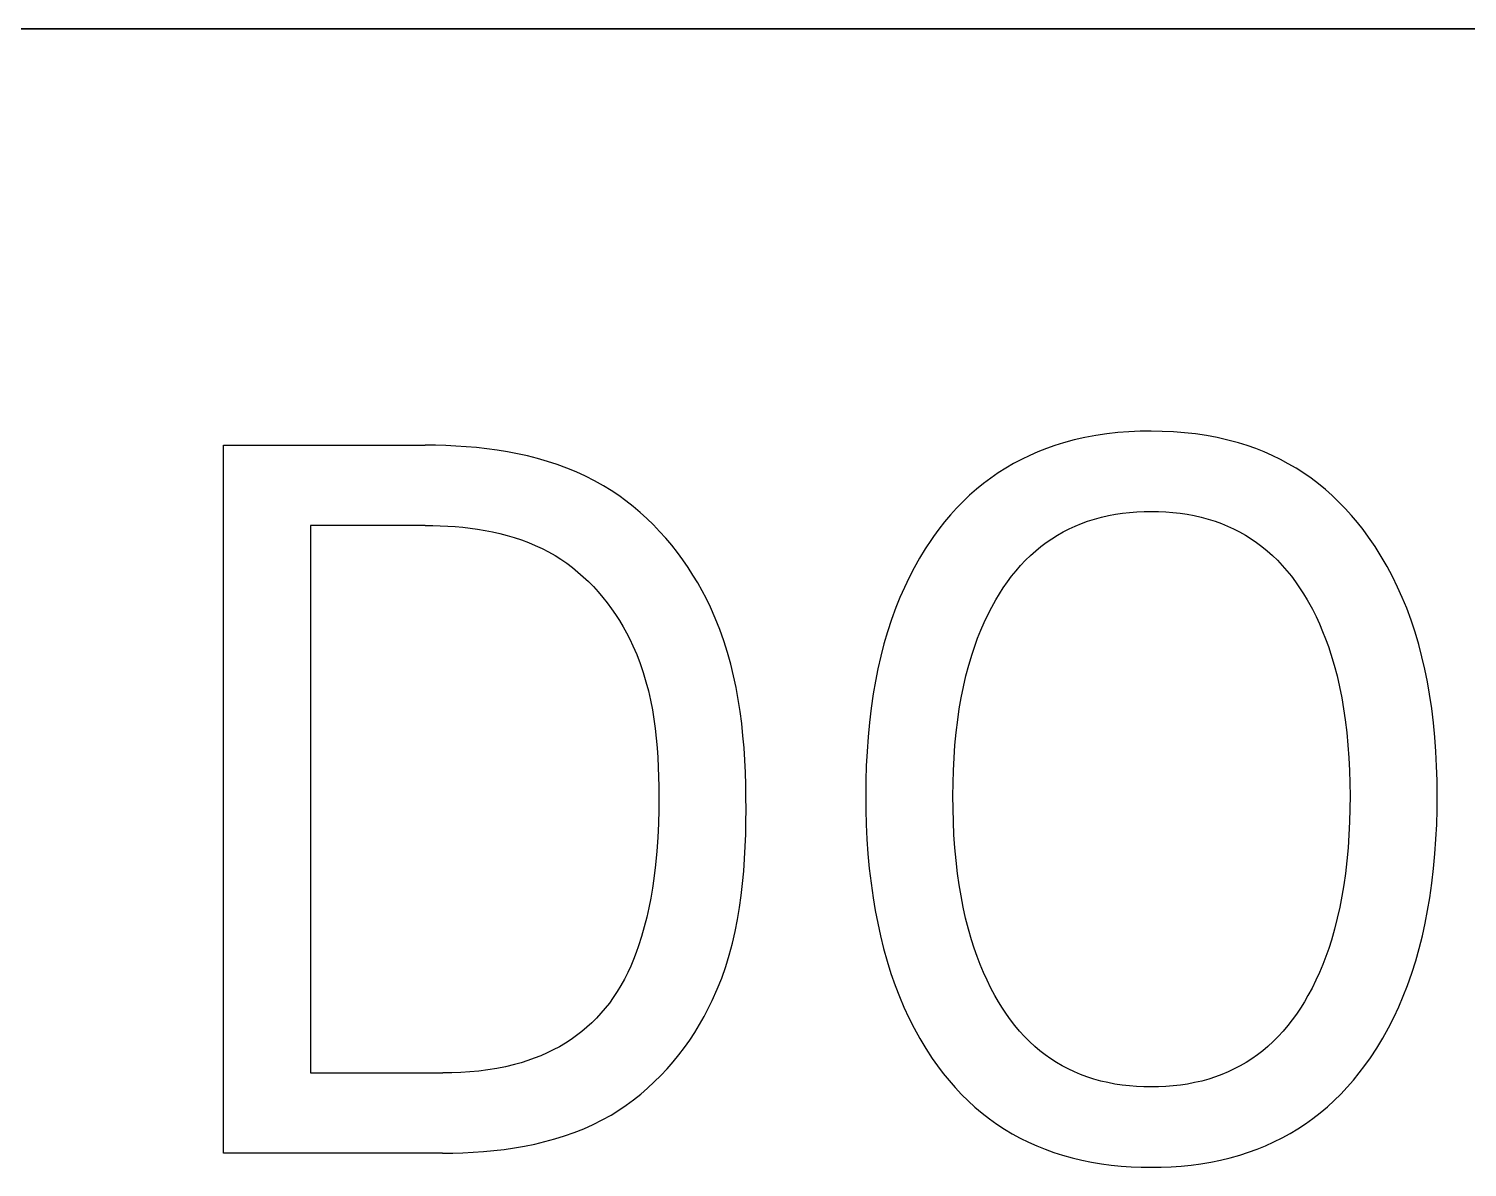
# Model space of a CAD drawing. Extents: x 10 to 622, y -523 to 292.
# Drawn here: x 288.91 to 289.609, y 117.657 to 118.211 of the extents above; entities that cross this region are included whole.
import ezdxf

# ---------------------------------------------------------------- set-up
doc = ezdxf.new("R2010")
doc.units = 0
doc.header["$LTSCALE"] = 5
doc.header["$MEASUREMENT"] = 0
doc.layers.get('0').update_dxf_attribs({"linetype": 'CONTINUOUS'})

msp = doc.modelspace()

# ---------------------------------------------------------------- linework, layer by layer
at = {"color": 7, "linetype": 'Continuous'}
for p, q in [((288.4926, 118.21061), (291.32734, 118.21061)), ((291.32734, 118.21061), (288.4926, 118.21061)), ((289.43393, 118.01365), (289.42859, 118.01286)), ((289.4393, 118.01424), (289.43393, 118.01365)), ((289.44469, 118.01465), (289.4393, 118.01424)), ((289.45009, 118.01489), (289.44469, 118.01465)), ((289.45551, 118.01496), (289.45009, 118.01489)), ((289.46089, 118.01488), (289.45551, 118.01496)), ((289.46627, 118.01464), (289.46089, 118.01488)), ((289.47163, 118.01422), (289.46627, 118.01464)), ((289.47698, 118.01363), (289.47163, 118.01422)), ((289.48229, 118.01284), (289.47698, 118.01363)), ((289.00453, 117.66391), (289.00453, 118.00813)), ((289.00453, 118.00813), (289.10268, 118.00813)), ((289.10763, 118.00809), (289.10268, 118.00813)), ((289.1126, 118.00796), (289.10763, 118.00809)), ((289.11759, 118.00773), (289.1126, 118.00796)), ((289.1226, 118.00739), (289.11759, 118.00773)), ((289.1276, 118.00695), (289.1226, 118.00739)), ((289.1326, 118.00639), (289.1276, 118.00695)), ((289.13759, 118.00571), (289.1326, 118.00639)), ((289.40452, 118.00651), (289.40044, 118.0049)), ((289.40864, 118.00796), (289.40452, 118.00651)), ((289.41281, 118.00927), (289.40864, 118.00796)), ((289.41802, 118.01068), (289.41281, 118.00927)), ((289.42329, 118.01188), (289.41802, 118.01068)), ((289.42859, 118.01286), (289.42329, 118.01188)), ((289.48756, 118.01185), (289.48229, 118.01284)), ((289.4928, 118.01066), (289.48756, 118.01185)), ((289.49798, 118.00924), (289.4928, 118.01066)), ((289.50214, 118.00793), (289.49798, 118.00924)), ((289.50626, 118.00646), (289.50214, 118.00793)), ((289.51033, 118.00485), (289.50626, 118.00646)), ((289.14255, 118.00491), (289.13759, 118.00571)), ((289.14748, 118.00397), (289.14255, 118.00491)), ((289.15238, 118.00289), (289.14748, 118.00397)), ((289.15723, 118.00166), (289.15238, 118.00289)), ((289.16203, 118.00028), (289.15723, 118.00166)), ((289.16677, 117.99874), (289.16203, 118.00028)), ((289.38862, 117.99921), (289.38483, 117.99701)), ((289.39249, 118.00125), (289.38862, 117.99921)), ((289.39643, 118.00315), (289.39249, 118.00125)), ((289.40044, 118.0049), (289.39643, 118.00315)), ((289.51434, 118.00309), (289.51033, 118.00485)), ((289.51827, 118.00118), (289.51434, 118.00309)), ((289.52213, 117.99912), (289.51827, 118.00118)), ((289.52591, 117.99692), (289.52213, 117.99912)), ((289.17144, 117.99704), (289.16677, 117.99874)), ((289.17604, 117.99517), (289.17144, 117.99704)), ((289.18055, 117.99311), (289.17604, 117.99517)), ((289.18496, 117.99088), (289.18055, 117.99311)), ((289.37754, 117.99219), (289.37399, 117.98952)), ((289.38114, 117.99468), (289.37754, 117.99219)), ((289.38483, 117.99701), (289.38114, 117.99468)), ((289.52959, 117.99458), (289.52591, 117.99692)), ((289.53318, 117.99209), (289.52959, 117.99458)), ((289.53673, 117.9894), (289.53318, 117.99209)), ((289.18928, 117.98845), (289.18496, 117.99088)), ((289.19301, 117.98614), (289.18928, 117.98845)), ((289.19666, 117.98369), (289.19301, 117.98614)), ((289.37055, 117.98671), (289.36723, 117.98377)), ((289.37399, 117.98952), (289.37055, 117.98671)), ((289.54018, 117.98657), (289.53673, 117.9894)), ((289.54351, 117.98361), (289.54018, 117.98657)), ((289.20022, 117.98109), (289.19666, 117.98369)), ((289.20368, 117.97836), (289.20022, 117.98109)), ((289.20706, 117.97549), (289.20368, 117.97836)), ((289.36402, 117.9807), (289.36092, 117.97751)), ((289.36723, 117.98377), (289.36402, 117.9807)), ((289.54672, 117.98052), (289.54351, 117.98361)), ((289.54983, 117.97731), (289.54672, 117.98052)), ((289.21033, 117.97251), (289.20706, 117.97549)), ((289.21351, 117.96941), (289.21033, 117.97251)), ((289.35793, 117.97421), (289.35506, 117.97081)), ((289.36092, 117.97751), (289.35793, 117.97421)), ((289.42154, 117.97005), (289.42457, 117.97116)), ((289.42457, 117.97116), (289.4279, 117.97222)), ((289.4279, 117.97222), (289.43126, 117.97313)), ((289.43126, 117.97313), (289.43466, 117.97391)), ((289.43466, 117.97391), (289.43809, 117.97455)), ((289.43809, 117.97455), (289.44154, 117.97506)), ((289.44154, 117.97506), (289.44501, 117.97545)), ((289.44501, 117.97545), (289.4485, 117.97572)), ((289.4485, 117.97572), (289.452, 117.97588)), ((289.452, 117.97588), (289.45551, 117.97593)), ((289.45551, 117.97593), (289.45902, 117.97588)), ((289.45902, 117.97588), (289.46254, 117.97572)), ((289.46254, 117.97572), (289.46604, 117.97545)), ((289.46604, 117.97545), (289.46953, 117.97506)), ((289.46953, 117.97506), (289.47299, 117.97455)), ((289.47299, 117.97455), (289.47644, 117.97391)), ((289.47644, 117.97391), (289.47985, 117.97313)), ((289.47985, 117.97313), (289.48322, 117.97222)), ((289.48322, 117.97222), (289.48656, 117.97116)), ((289.48656, 117.97116), (289.4896, 117.97005)), ((289.55282, 117.974), (289.54983, 117.97731)), ((289.5557, 117.97059), (289.55282, 117.974)), ((289.04691, 117.9691), (289.04691, 117.70295)), ((289.10268, 117.9691), (289.04691, 117.9691)), ((289.10268, 117.9691), (289.10628, 117.96907)), ((289.10628, 117.96907), (289.10991, 117.96897)), ((289.10991, 117.96897), (289.11355, 117.96879)), ((289.11355, 117.96879), (289.1172, 117.96854)), ((289.1172, 117.96854), (289.12085, 117.96821)), ((289.12085, 117.96821), (289.12449, 117.96779)), ((289.12449, 117.96779), (289.12812, 117.96728)), ((289.12812, 117.96728), (289.13174, 117.96668)), ((289.13174, 117.96668), (289.13534, 117.96597)), ((289.13534, 117.96597), (289.13891, 117.96517)), ((289.13891, 117.96517), (289.14244, 117.96426)), ((289.14244, 117.96426), (289.14593, 117.96323)), ((289.21658, 117.9662), (289.21351, 117.96941)), ((289.21955, 117.96288), (289.21658, 117.9662)), ((289.35231, 117.96732), (289.34968, 117.96373)), ((289.35506, 117.97081), (289.35231, 117.96732)), ((289.40717, 117.96266), (289.40991, 117.96437)), ((289.40991, 117.96437), (289.41273, 117.96597)), ((289.41273, 117.96597), (289.41561, 117.96745)), ((289.41561, 117.96745), (289.41855, 117.96881)), ((289.41855, 117.96881), (289.42154, 117.97005)), ((289.4896, 117.97005), (289.4926, 117.96881)), ((289.4926, 117.96881), (289.49555, 117.96745)), ((289.49555, 117.96745), (289.49844, 117.96597)), ((289.49844, 117.96597), (289.50126, 117.96437)), ((289.50126, 117.96437), (289.50402, 117.96266)), ((289.55846, 117.96708), (289.5557, 117.97059)), ((289.56111, 117.96349), (289.55846, 117.96708)), ((289.14593, 117.96323), (289.14938, 117.96209)), ((289.14938, 117.96209), (289.15278, 117.96083)), ((289.15278, 117.96083), (289.15612, 117.95944)), ((289.15612, 117.95944), (289.1594, 117.95793)), ((289.1594, 117.95793), (289.16261, 117.95628)), ((289.22242, 117.95947), (289.21955, 117.96288)), ((289.22518, 117.95597), (289.22242, 117.95947)), ((289.34567, 117.95778), (289.34289, 117.95322)), ((289.34863, 117.96223), (289.34567, 117.95778)), ((289.34968, 117.96373), (289.34863, 117.96223)), ((289.3994, 117.95685), (289.4019, 117.95889)), ((289.4019, 117.95889), (289.40449, 117.96083)), ((289.40449, 117.96083), (289.40717, 117.96266)), ((289.50402, 117.96266), (289.5067, 117.96083)), ((289.5067, 117.96083), (289.5093, 117.95889)), ((289.5093, 117.95889), (289.51181, 117.95685)), ((289.5643, 117.95884), (289.56111, 117.96349)), ((289.5673, 117.95408), (289.5643, 117.95884)), ((289.16261, 117.95628), (289.16574, 117.95449)), ((289.16574, 117.95449), (289.16863, 117.95267)), ((289.16863, 117.95267), (289.17145, 117.95072)), ((289.17145, 117.95072), (289.17419, 117.94866)), ((289.22782, 117.95238), (289.22518, 117.95597)), ((289.23036, 117.94871), (289.22782, 117.95238)), ((289.34289, 117.95322), (289.34027, 117.94857)), ((289.39203, 117.94967), (289.39438, 117.95217)), ((289.39438, 117.95217), (289.39684, 117.95456)), ((289.39684, 117.95456), (289.3994, 117.95685)), ((289.51181, 117.95685), (289.51437, 117.95457)), ((289.51437, 117.95457), (289.51683, 117.95217)), ((289.51683, 117.95217), (289.51919, 117.94968)), ((289.57012, 117.94921), (289.5673, 117.95408)), ((289.17419, 117.94866), (289.17686, 117.94649)), ((289.17686, 117.94649), (289.17944, 117.94422)), ((289.17944, 117.94422), (289.18195, 117.94184)), ((289.23277, 117.94497), (289.23036, 117.94871)), ((289.23507, 117.94117), (289.23277, 117.94497)), ((289.33781, 117.94383), (289.33551, 117.93902)), ((289.34027, 117.94857), (289.33781, 117.94383)), ((289.38557, 117.94165), (289.38763, 117.94441)), ((289.38763, 117.94441), (289.38978, 117.94708)), ((289.38978, 117.94708), (289.39203, 117.94967)), ((289.51919, 117.94968), (289.52144, 117.94709)), ((289.52144, 117.94709), (289.5236, 117.94441)), ((289.5236, 117.94441), (289.52565, 117.94166)), ((289.57277, 117.94424), (289.57012, 117.94921)), ((289.57524, 117.93919), (289.57277, 117.94424)), ((289.18195, 117.94184), (289.18437, 117.93937)), ((289.18437, 117.93937), (289.1867, 117.93681)), ((289.1867, 117.93681), (289.18895, 117.93416)), ((289.23725, 117.9373), (289.23507, 117.94117)), ((289.23931, 117.93338), (289.23725, 117.9373)), ((289.33551, 117.93902), (289.33337, 117.93413)), ((289.38175, 117.93594), (289.38361, 117.93883)), ((289.38361, 117.93883), (289.38557, 117.94165)), ((289.52565, 117.94166), (289.52761, 117.93883)), ((289.52761, 117.93883), (289.52948, 117.93594)), ((289.57753, 117.93405), (289.57524, 117.93919)), ((289.18895, 117.93416), (289.19111, 117.93144)), ((289.19111, 117.93144), (289.19318, 117.92864)), ((289.24124, 117.92942), (289.23931, 117.93338)), ((289.24364, 117.92402), (289.24124, 117.92942)), ((289.33138, 117.92917), (289.32926, 117.92335)), ((289.33337, 117.93413), (289.33138, 117.92917)), ((289.37606, 117.92568), (289.37796, 117.92937)), ((289.37796, 117.92937), (289.37998, 117.93299)), ((289.37998, 117.93299), (289.38175, 117.93594)), ((289.52948, 117.93594), (289.53125, 117.93299)), ((289.53125, 117.93299), (289.53192, 117.93184)), ((289.53192, 117.93184), (289.53381, 117.92836)), ((289.57965, 117.92885), (289.57753, 117.93405)), ((289.19318, 117.92864), (289.19515, 117.92578)), ((289.19515, 117.92578), (289.19703, 117.92286)), ((289.19703, 117.92286), (289.19882, 117.91988)), ((289.24582, 117.91854), (289.24364, 117.92402)), ((289.32926, 117.92335), (289.32734, 117.91746)), ((289.37429, 117.92193), (289.37606, 117.92568)), ((289.53381, 117.92836), (289.53559, 117.92483)), ((289.53559, 117.92483), (289.53725, 117.92124)), ((289.5818, 117.92304), (289.57965, 117.92885)), ((289.58374, 117.91717), (289.5818, 117.92304)), ((289.19882, 117.91988), (289.2005, 117.91685)), ((289.2005, 117.91685), (289.20209, 117.91377)), ((289.24779, 117.91301), (289.24582, 117.91854)), ((289.32734, 117.91746), (289.32561, 117.91152)), ((289.37112, 117.91428), (289.37265, 117.91813)), ((289.37265, 117.91813), (289.37429, 117.92193)), ((289.53725, 117.92124), (289.5388, 117.9176)), ((289.5388, 117.9176), (289.54025, 117.91393)), ((289.5855, 117.91123), (289.58374, 117.91717)), ((289.20209, 117.91377), (289.20358, 117.91066)), ((289.20358, 117.91066), (289.20543, 117.90637)), ((289.24955, 117.90741), (289.24779, 117.91301)), ((289.32561, 117.91152), (289.32406, 117.90552)), ((289.36839, 117.90646), (289.3697, 117.91039)), ((289.3697, 117.91039), (289.37112, 117.91428)), ((289.54025, 117.91393), (289.5416, 117.91021)), ((289.5416, 117.91021), (289.54284, 117.90646)), ((289.58707, 117.90525), (289.5855, 117.91123)), ((289.20543, 117.90637), (289.2071, 117.90202)), ((289.2071, 117.90202), (289.2086, 117.89761)), ((289.25113, 117.90175), (289.24955, 117.90741)), ((289.25252, 117.89604), (289.25113, 117.90175)), ((289.32406, 117.90552), (289.32268, 117.89948)), ((289.36545, 117.89601), (289.36683, 117.90126)), ((289.36683, 117.90126), (289.36839, 117.90646)), ((289.54284, 117.90646), (289.5444, 117.90126)), ((289.5444, 117.90126), (289.54579, 117.89601)), ((289.58847, 117.89921), (289.58707, 117.90525)), ((289.2086, 117.89761), (289.20993, 117.89316)), ((289.25374, 117.89029), (289.25252, 117.89604)), ((289.32268, 117.89948), (289.32146, 117.8934)), ((289.36422, 117.89072), (289.36545, 117.89601)), ((289.54579, 117.89601), (289.54701, 117.89072)), ((289.58971, 117.89315), (289.58847, 117.89921)), ((289.20993, 117.89316), (289.21111, 117.88866)), ((289.21111, 117.88866), (289.21214, 117.88412)), ((289.25479, 117.88449), (289.25374, 117.89029)), ((289.3204, 117.88729), (289.31938, 117.88031)), ((289.32146, 117.8934), (289.3204, 117.88729)), ((289.36315, 117.88539), (289.36422, 117.89072)), ((289.54701, 117.89072), (289.54808, 117.88539)), ((289.59078, 117.88705), (289.58971, 117.89315)), ((289.21214, 117.88412), (289.21303, 117.87955)), ((289.2557, 117.87864), (289.25479, 117.88449)), ((289.31938, 117.88031), (289.31854, 117.87331)), ((289.36223, 117.88004), (289.36315, 117.88539)), ((289.54808, 117.88539), (289.54901, 117.88004)), ((289.59181, 117.88011), (289.59078, 117.88705)), ((289.21303, 117.87955), (289.21378, 117.87495)), ((289.21378, 117.87495), (289.21442, 117.87032)), ((289.25646, 117.87277), (289.2557, 117.87864)), ((289.31854, 117.87331), (289.31787, 117.86629)), ((289.36069, 117.86851), (289.36144, 117.87466)), ((289.36144, 117.87466), (289.36223, 117.88004)), ((289.54901, 117.88004), (289.54979, 117.87466)), ((289.54979, 117.87466), (289.55054, 117.86851)), ((289.59266, 117.87314), (289.59181, 117.88011)), ((289.21442, 117.87032), (289.21494, 117.86567)), ((289.25708, 117.86686), (289.25646, 117.87277)), ((289.25758, 117.86093), (289.25708, 117.86686)), ((289.31787, 117.86629), (289.31737, 117.85925)), ((289.36011, 117.86235), (289.36069, 117.86851)), ((289.55054, 117.86851), (289.55113, 117.86235)), ((289.59334, 117.86615), (289.59266, 117.87314)), ((289.21494, 117.86567), (289.21536, 117.86101)), ((289.21536, 117.86101), (289.21568, 117.85633)), ((289.25797, 117.85497), (289.25758, 117.86093)), ((289.31737, 117.85925), (289.31702, 117.85221)), ((289.35966, 117.85618), (289.36011, 117.86235)), ((289.55113, 117.86235), (289.55157, 117.85618)), ((289.59385, 117.85915), (289.59334, 117.86615)), ((289.21568, 117.85633), (289.21592, 117.85165)), ((289.25825, 117.849), (289.25797, 117.85497)), ((289.31702, 117.85221), (289.31682, 117.84515)), ((289.35936, 117.84999), (289.35966, 117.85618)), ((289.55157, 117.85618), (289.55187, 117.84999)), ((289.5942, 117.85214), (289.59385, 117.85915)), ((289.21592, 117.85165), (289.21607, 117.84696)), ((289.21607, 117.84696), (289.21616, 117.84228)), ((289.25844, 117.84302), (289.25825, 117.849)), ((289.35918, 117.8438), (289.35936, 117.84999)), ((289.55187, 117.84999), (289.55205, 117.8438)), ((289.59441, 117.84512), (289.5942, 117.85214)), ((289.21616, 117.84228), (289.21619, 117.83761)), ((289.25854, 117.83702), (289.25844, 117.84302)), ((289.31682, 117.84515), (289.31675, 117.8381)), ((289.35912, 117.83761), (289.35918, 117.8438)), ((289.55205, 117.8438), (289.55211, 117.83761)), ((289.59449, 117.8381), (289.59441, 117.84512)), ((289.21619, 117.83761), (289.21613, 117.83086)), ((289.25856, 117.83102), (289.25854, 117.83702)), ((289.31675, 117.8381), (289.3168, 117.83092)), ((289.35917, 117.83131), (289.35912, 117.83761)), ((289.35934, 117.82502), (289.35917, 117.83131)), ((289.55206, 117.83129), (289.55189, 117.82498)), ((289.55211, 117.83761), (289.55206, 117.83129)), ((289.59443, 117.83093), (289.59449, 117.8381)), ((289.21613, 117.83086), (289.21595, 117.82414)), ((289.25839, 117.819), (289.25852, 117.82501)), ((289.25852, 117.82501), (289.25856, 117.83102)), ((289.3168, 117.83092), (289.317, 117.82376)), ((289.35964, 117.81873), (289.35934, 117.82502)), ((289.55189, 117.82498), (289.55159, 117.81868)), ((289.59423, 117.82376), (289.59443, 117.83093)), ((289.21563, 117.81744), (289.21516, 117.81075)), ((289.21595, 117.82414), (289.21563, 117.81744)), ((289.25818, 117.813), (289.25839, 117.819)), ((289.317, 117.82376), (289.31734, 117.81659)), ((289.36008, 117.81245), (289.35964, 117.81873)), ((289.55159, 117.81868), (289.55116, 117.81238)), ((289.59389, 117.81661), (289.59423, 117.82376)), ((289.21516, 117.81075), (289.21453, 117.80409)), ((289.25787, 117.80701), (289.25818, 117.813)), ((289.31734, 117.81659), (289.31784, 117.80944)), ((289.36066, 117.80619), (289.36008, 117.81245)), ((289.55116, 117.81238), (289.55058, 117.8061)), ((289.59339, 117.80946), (289.59389, 117.81661)), ((289.21453, 117.80409), (289.21372, 117.79744)), ((289.25744, 117.80105), (289.25787, 117.80701)), ((289.31784, 117.80944), (289.31849, 117.80231)), ((289.36139, 117.79993), (289.36066, 117.80619)), ((289.55058, 117.8061), (289.54984, 117.79982)), ((289.59273, 117.80233), (289.59339, 117.80946)), ((289.21372, 117.79744), (289.21303, 117.7927)), ((289.2569, 117.79511), (289.25744, 117.80105)), ((289.31849, 117.80231), (289.31932, 117.79519)), ((289.36216, 117.79447), (289.36139, 117.79993)), ((289.54984, 117.79982), (289.54907, 117.79436)), ((289.59189, 117.79521), (289.59273, 117.80233)), ((289.21303, 117.7927), (289.21224, 117.78797)), ((289.25622, 117.7892), (289.2569, 117.79511)), ((289.31932, 117.79519), (289.32033, 117.78809)), ((289.36307, 117.78902), (289.36216, 117.79447)), ((289.54907, 117.79436), (289.54817, 117.78891)), ((289.59088, 117.78811), (289.59189, 117.79521)), ((289.21132, 117.78327), (289.21029, 117.77859)), ((289.21224, 117.78797), (289.21132, 117.78327)), ((289.2544, 117.77749), (289.25539, 117.78332)), ((289.25539, 117.78332), (289.25622, 117.7892)), ((289.32033, 117.78809), (289.32137, 117.78187)), ((289.36412, 117.7836), (289.36307, 117.78902)), ((289.36531, 117.77822), (289.36412, 117.7836)), ((289.54712, 117.78349), (289.54592, 117.77811)), ((289.54817, 117.78891), (289.54712, 117.78349)), ((289.58983, 117.78191), (289.59088, 117.78811)), ((289.21029, 117.77859), (289.20911, 117.77393)), ((289.25325, 117.7717), (289.2544, 117.77749)), ((289.32137, 117.78187), (289.32256, 117.77569)), ((289.32256, 117.77569), (289.32392, 117.76953)), ((289.36667, 117.77287), (289.36531, 117.77822)), ((289.54592, 117.77811), (289.54456, 117.77276)), ((289.58727, 117.76959), (289.58863, 117.77573)), ((289.58863, 117.77573), (289.58983, 117.78191)), ((289.2078, 117.76932), (289.20633, 117.76475)), ((289.20911, 117.77393), (289.2078, 117.76932)), ((289.25192, 117.76596), (289.25325, 117.7717)), ((289.32392, 117.76953), (289.32544, 117.76342)), ((289.3682, 117.76757), (289.36667, 117.77287)), ((289.54456, 117.77276), (289.54304, 117.76746)), ((289.58574, 117.76348), (289.58727, 117.76959)), ((289.20515, 117.76143), (289.20388, 117.75815)), ((289.20633, 117.76475), (289.20515, 117.76143)), ((289.2504, 117.76027), (289.25192, 117.76596)), ((289.32544, 117.76342), (289.32714, 117.75735)), ((289.36947, 117.76357), (289.3682, 117.76757)), ((289.37086, 117.75961), (289.36947, 117.76357)), ((289.54176, 117.76348), (289.54038, 117.75953)), ((289.54304, 117.76746), (289.54176, 117.76348)), ((289.58403, 117.75743), (289.58574, 117.76348)), ((289.20251, 117.7549), (289.20104, 117.75171)), ((289.20388, 117.75815), (289.20251, 117.7549)), ((289.24673, 117.74909), (289.24867, 117.75465)), ((289.24867, 117.75465), (289.2504, 117.76027)), ((289.32714, 117.75735), (289.32902, 117.75134)), ((289.37235, 117.75569), (289.37086, 117.75961)), ((289.37396, 117.75182), (289.37235, 117.75569)), ((289.53888, 117.75563), (289.53727, 117.75177)), ((289.54038, 117.75953), (289.53888, 117.75563)), ((289.58214, 117.75143), (289.58403, 117.75743)), ((289.19946, 117.74856), (289.19777, 117.74548)), ((289.20104, 117.75171), (289.19946, 117.74856)), ((289.24457, 117.7436), (289.24673, 117.74909)), ((289.32902, 117.75134), (289.33109, 117.74539)), ((289.3757, 117.74799), (289.37396, 117.75182)), ((289.37755, 117.74422), (289.3757, 117.74799)), ((289.53554, 117.74796), (289.53368, 117.74421)), ((289.53727, 117.75177), (289.53554, 117.74796)), ((289.58004, 117.7455), (289.58214, 117.75143)), ((289.19595, 117.74247), (289.19401, 117.73954)), ((289.19777, 117.74548), (289.19595, 117.74247)), ((289.24217, 117.73818), (289.24457, 117.7436)), ((289.33109, 117.74539), (289.33313, 117.7401)), ((289.37954, 117.74052), (289.37755, 117.74422)), ((289.38129, 117.73748), (289.37954, 117.74052)), ((289.53169, 117.74052), (289.52993, 117.73748)), ((289.53368, 117.74421), (289.53169, 117.74052)), ((289.57799, 117.74022), (289.58004, 117.7455)), ((289.19014, 117.7344), (289.18805, 117.73195)), ((289.19213, 117.73693), (289.19014, 117.7344)), ((289.19401, 117.73954), (289.19213, 117.73693)), ((289.23816, 117.73031), (289.24023, 117.73422)), ((289.24023, 117.73422), (289.24217, 117.73818)), ((289.33313, 117.7401), (289.33533, 117.73486)), ((289.33533, 117.73486), (289.33771, 117.7297)), ((289.38314, 117.7345), (289.38129, 117.73748)), ((289.38508, 117.73158), (289.38314, 117.7345)), ((289.52807, 117.7345), (289.52611, 117.73158)), ((289.52993, 117.73748), (289.52807, 117.7345)), ((289.57337, 117.72987), (289.57576, 117.73501)), ((289.57576, 117.73501), (289.57799, 117.74022)), ((289.18358, 117.72731), (289.18121, 117.72513)), ((289.18586, 117.72959), (289.18358, 117.72731)), ((289.18805, 117.73195), (289.18586, 117.72959)), ((289.23363, 117.72266), (289.23596, 117.72645)), ((289.23596, 117.72645), (289.23816, 117.73031)), ((289.33771, 117.7297), (289.34026, 117.72463)), ((289.38713, 117.72874), (289.38508, 117.73158)), ((289.38927, 117.72597), (289.38713, 117.72874)), ((289.52405, 117.72873), (289.52189, 117.72596)), ((289.52611, 117.73158), (289.52405, 117.72873)), ((289.57079, 117.72482), (289.57337, 117.72987)), ((289.17621, 117.72107), (289.17359, 117.71921)), ((289.17875, 117.72305), (289.17621, 117.72107)), ((289.18121, 117.72513), (289.17875, 117.72305)), ((289.23117, 117.71894), (289.23363, 117.72266)), ((289.34026, 117.72463), (289.34299, 117.71965)), ((289.34299, 117.71965), (289.34591, 117.71478)), ((289.39152, 117.72329), (289.38927, 117.72597)), ((289.39388, 117.7207), (289.39152, 117.72329)), ((289.39634, 117.71822), (289.39388, 117.7207)), ((289.51726, 117.7207), (289.51479, 117.71822)), ((289.51963, 117.72328), (289.51726, 117.7207)), ((289.52189, 117.72596), (289.51963, 117.72328)), ((289.56511, 117.71501), (289.56804, 117.71986)), ((289.56804, 117.71986), (289.57079, 117.72482)), ((289.16187, 117.71263), (289.15878, 117.71129)), ((289.1649, 117.7141), (289.16187, 117.71263)), ((289.16787, 117.71568), (289.1649, 117.7141)), ((289.17077, 117.71738), (289.16787, 117.71568)), ((289.17359, 117.71921), (289.17077, 117.71738)), ((289.2259, 117.71175), (289.2286, 117.71531)), ((289.2286, 117.71531), (289.23117, 117.71894)), ((289.34591, 117.71478), (289.34902, 117.71002)), ((289.39891, 117.71585), (289.39634, 117.71822)), ((289.40141, 117.71374), (289.39891, 117.71585)), ((289.40401, 117.71174), (289.40141, 117.71374)), ((289.50969, 117.71374), (289.50708, 117.71174)), ((289.5122, 117.71585), (289.50969, 117.71374)), ((289.51479, 117.71822), (289.5122, 117.71585)), ((289.56199, 117.71027), (289.56511, 117.71501)), ((289.14173, 117.70598), (289.13743, 117.70512)), ((289.146, 117.70701), (289.14173, 117.70598)), ((289.14925, 117.70792), (289.146, 117.70701)), ((289.15246, 117.70893), (289.14925, 117.70792)), ((289.15564, 117.71005), (289.15246, 117.70893)), ((289.15878, 117.71129), (289.15564, 117.71005)), ((289.22016, 117.70493), (289.22309, 117.70829)), ((289.22309, 117.70829), (289.2259, 117.71175)), ((289.34902, 117.71002), (289.35163, 117.70633)), ((289.35163, 117.70633), (289.35436, 117.70272)), ((289.40669, 117.70985), (289.40401, 117.71174)), ((289.40946, 117.70808), (289.40669, 117.70985)), ((289.41229, 117.70643), (289.40946, 117.70808)), ((289.41519, 117.70489), (289.41229, 117.70643)), ((289.49878, 117.70643), (289.49587, 117.70489)), ((289.50162, 117.70808), (289.49878, 117.70643)), ((289.50439, 117.70986), (289.50162, 117.70808)), ((289.50708, 117.71174), (289.50439, 117.70986)), ((289.55662, 117.70294), (289.55937, 117.70656)), ((289.55937, 117.70656), (289.56199, 117.71027)), ((289.04691, 117.70295), (289.11124, 117.70295)), ((289.11562, 117.703), (289.11124, 117.70295)), ((289.12, 117.70316), (289.11562, 117.703)), ((289.12437, 117.70345), (289.12, 117.70316)), ((289.12874, 117.70386), (289.12437, 117.70345)), ((289.1331, 117.70442), (289.12874, 117.70386)), ((289.13743, 117.70512), (289.1331, 117.70442)), ((289.21073, 117.69552), (289.21398, 117.69854)), ((289.21398, 117.69854), (289.21713, 117.70168)), ((289.21713, 117.70168), (289.22016, 117.70493)), ((289.35436, 117.70272), (289.35722, 117.69921)), ((289.35722, 117.69921), (289.36019, 117.69581)), ((289.41815, 117.70348), (289.41519, 117.70489)), ((289.42117, 117.7022), (289.41815, 117.70348)), ((289.42423, 117.70105), (289.42117, 117.7022)), ((289.42758, 117.69995), (289.42423, 117.70105)), ((289.43098, 117.69901), (289.42758, 117.69995)), ((289.43442, 117.69821), (289.43098, 117.69901)), ((289.48005, 117.69901), (289.47661, 117.69821)), ((289.48345, 117.69995), (289.48005, 117.69901)), ((289.48681, 117.70105), (289.48345, 117.69995)), ((289.48988, 117.7022), (289.48681, 117.70105)), ((289.4929, 117.70348), (289.48988, 117.7022)), ((289.49587, 117.70489), (289.4929, 117.70348)), ((289.55077, 117.696), (289.55375, 117.69942)), ((289.55375, 117.69942), (289.55662, 117.70294)), ((289.20392, 117.68987), (289.20738, 117.69263)), ((289.20738, 117.69263), (289.21073, 117.69552)), ((289.36019, 117.69581), (289.36329, 117.69251)), ((289.36329, 117.69251), (289.3665, 117.68934)), ((289.43788, 117.69754), (289.43442, 117.69821)), ((289.44137, 117.69702), (289.43788, 117.69754)), ((289.44489, 117.69661), (289.44137, 117.69702)), ((289.44842, 117.69633), (289.44489, 117.69661)), ((289.45196, 117.69617), (289.44842, 117.69633)), ((289.45551, 117.69612), (289.45196, 117.69617)), ((289.45906, 117.69617), (289.45551, 117.69612)), ((289.4626, 117.69633), (289.45906, 117.69617)), ((289.46613, 117.69661), (289.4626, 117.69633)), ((289.46965, 117.69702), (289.46613, 117.69661)), ((289.47314, 117.69755), (289.46965, 117.69702)), ((289.47661, 117.69821), (289.47314, 117.69755)), ((289.54444, 117.68949), (289.54766, 117.69269)), ((289.54766, 117.69269), (289.55077, 117.696)), ((289.19299, 117.68248), (289.19672, 117.68479)), ((289.19672, 117.68479), (289.20037, 117.68726)), ((289.20037, 117.68726), (289.20392, 117.68987)), ((289.3665, 117.68934), (289.36984, 117.68629)), ((289.36984, 117.68629), (289.37329, 117.68338)), ((289.53764, 117.6835), (289.5411, 117.68643)), ((289.5411, 117.68643), (289.54444, 117.68949)), ((289.17968, 117.67582), (289.18422, 117.67784)), ((289.18422, 117.67784), (289.18865, 117.68006)), ((289.18865, 117.68006), (289.19299, 117.68248)), ((289.37329, 117.68338), (289.37686, 117.68061)), ((289.37686, 117.68061), (289.38046, 117.67805)), ((289.38046, 117.67805), (289.38417, 117.67564)), ((289.52675, 117.67573), (289.53046, 117.67815)), ((289.53046, 117.67815), (289.53406, 117.68072)), ((289.53406, 117.68072), (289.53764, 117.6835)), ((289.16076, 117.66952), (289.16559, 117.67084)), ((289.16559, 117.67084), (289.17036, 117.67232)), ((289.17036, 117.67232), (289.17506, 117.67398)), ((289.17506, 117.67398), (289.17968, 117.67582)), ((289.38417, 117.67564), (289.38797, 117.67338)), ((289.38797, 117.67338), (289.39186, 117.67126)), ((289.39186, 117.67126), (289.39583, 117.6693)), ((289.51509, 117.66936), (289.51906, 117.67133)), ((289.51906, 117.67133), (289.52295, 117.67346)), ((289.52295, 117.67346), (289.52675, 117.67573)), ((289.11102, 117.66391), (289.00453, 117.66391)), ((289.11102, 117.66391), (289.11598, 117.66396)), ((289.11598, 117.66396), (289.12097, 117.6641)), ((289.12097, 117.6641), (289.12597, 117.66434)), ((289.12597, 117.66434), (289.13098, 117.6647)), ((289.13098, 117.6647), (289.136, 117.66517)), ((289.136, 117.66517), (289.141, 117.66576)), ((289.141, 117.66576), (289.14599, 117.66649)), ((289.14599, 117.66649), (289.15095, 117.66735)), ((289.15095, 117.66735), (289.15588, 117.66836)), ((289.15588, 117.66836), (289.16076, 117.66952)), ((289.39583, 117.6693), (289.39987, 117.66749)), ((289.39987, 117.66749), (289.40398, 117.66583)), ((289.40398, 117.66583), (289.40814, 117.66432)), ((289.40814, 117.66432), (289.41235, 117.66297)), ((289.49856, 117.66299), (289.50278, 117.66435)), ((289.50278, 117.66435), (289.50694, 117.66587)), ((289.50694, 117.66587), (289.51105, 117.66754)), ((289.51105, 117.66754), (289.51509, 117.66936)), ((289.41235, 117.66297), (289.41702, 117.66166)), ((289.41702, 117.66166), (289.42174, 117.66053)), ((289.42174, 117.66053), (289.42649, 117.65957)), ((289.42649, 117.65957), (289.43128, 117.65878)), ((289.43128, 117.65878), (289.43609, 117.65815)), ((289.43609, 117.65815), (289.44093, 117.65767)), ((289.44093, 117.65767), (289.44578, 117.65734)), ((289.44578, 117.65734), (289.45064, 117.65714)), ((289.45064, 117.65714), (289.45551, 117.65708)), ((289.45551, 117.65708), (289.46036, 117.65715)), ((289.46036, 117.65715), (289.46521, 117.65735)), ((289.46521, 117.65735), (289.47005, 117.65768)), ((289.47005, 117.65768), (289.47488, 117.65816)), ((289.47488, 117.65816), (289.47968, 117.6588)), ((289.47968, 117.6588), (289.48446, 117.65959)), ((289.48446, 117.65959), (289.4892, 117.66055)), ((289.4892, 117.66055), (289.4939, 117.66168)), ((289.4939, 117.66168), (289.49856, 117.66299))]:
    msp.add_line(p, q, dxfattribs=at)

doc.saveas('drawing.dxf')
